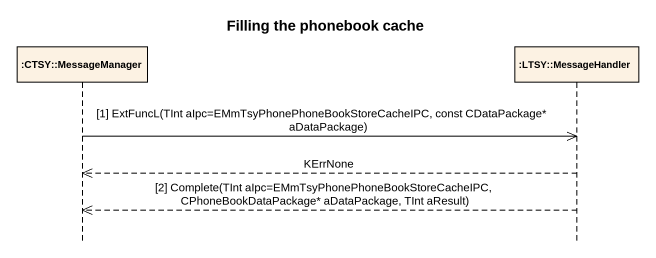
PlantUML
@startuml
title Filling the phonebook cache
hide footbox
participant ":CTSY::MessageManager" as CTSY_MessageManager
participant ":LTSY::MessageHandler" as LTSY_MessageHandler

CTSY_MessageManager ->> LTSY_MessageHandler : [1] ExtFuncL(TInt aIpc=EMmTsyPhonePhoneBookStoreCacheIPC, const CDataPackage* aDataPackage)
LTSY_MessageHandler -->> CTSY_MessageManager : KErrNone
LTSY_MessageHandler -->> CTSY_MessageManager : [2] Complete(TInt aIpc=EMmTsyPhonePhoneBookStoreCacheIPC, CPhoneBookDataPackage* aDataPackage, TInt aResult)
@enduml
